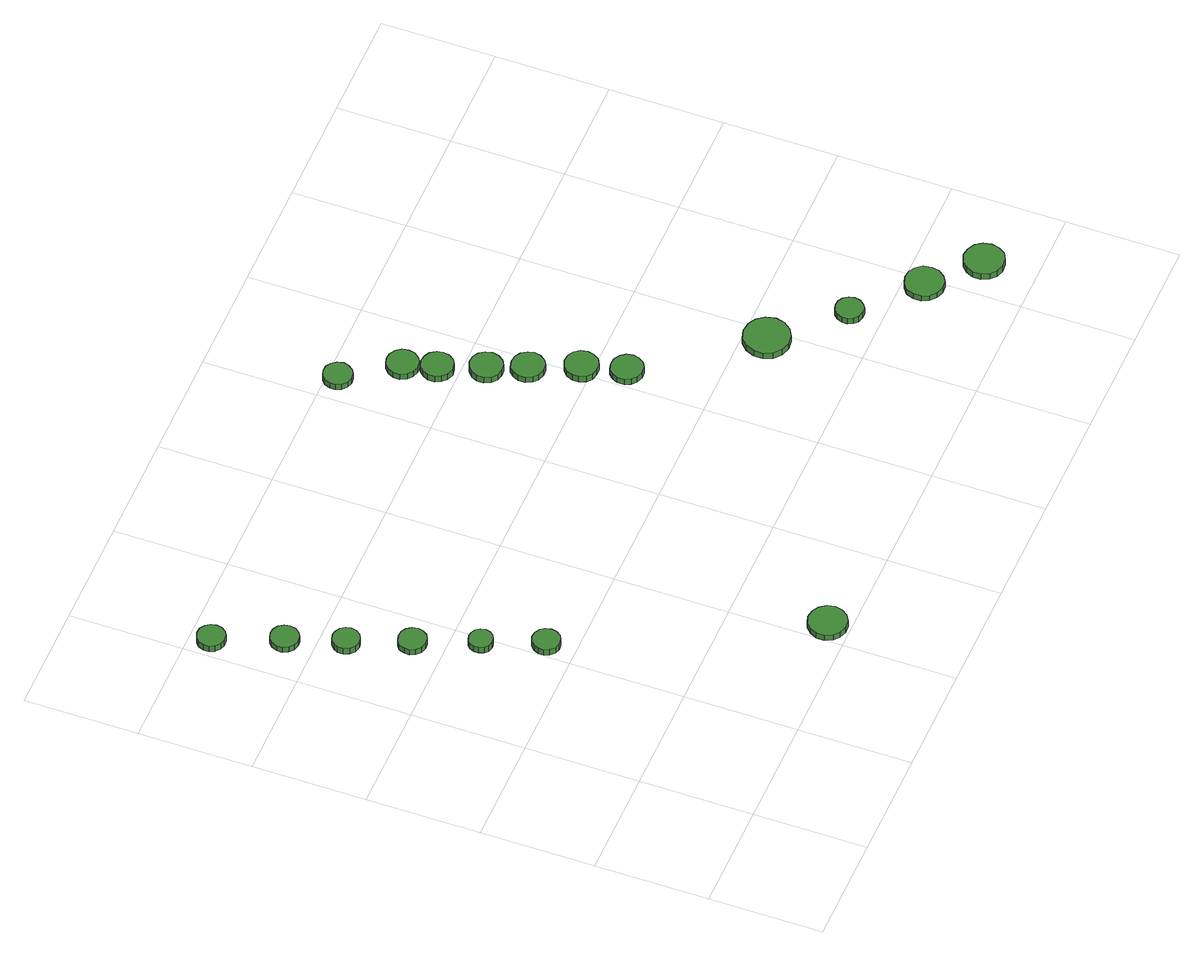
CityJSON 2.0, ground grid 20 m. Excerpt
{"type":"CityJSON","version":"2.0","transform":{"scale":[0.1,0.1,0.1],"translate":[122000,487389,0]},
"CityObjects":{
"tree1":{"type":"SolitaryVegetationObject","attributes":{"function":"something"},"geometry":[{"type":"MultiSurface","lod":"1","boundaries":[[[0,1,2,3,4,5,6,7,8,9,10,11,12,13,14]],[[15,16,17,18,19,20,21,22,23,24,25,26,27,28,29]],[[0,29,28,1]],[[1,28,27,2]],[[2,27,26,3]],[[3,26,25,4]],[[4,25,24,5]],[[5,24,23,6]],[[6,23,22,7]],[[7,22,21,8]],[[8,21,20,9]],[[9,20,19,10]],[[10,19,18,11]],[[11,18,17,12]],[[12,17,16,13]],[[13,16,15,14]],[[14,15,29,0]]]}]},
"tree2":{"type":"SolitaryVegetationObject","attributes":{"function":"something"},"geometry":[{"type":"MultiSurface","lod":"1","boundaries":[[[30,31,32,33,34,35,36,37,38,39,40,41,42,43,44]],[[45,46,47,48,49,50,51,52,53,54,55,56,57,58,59]],[[30,59,58,31]],[[31,58,57,32]],[[32,57,56,33]],[[33,56,55,34]],[[34,55,54,35]],[[35,54,53,36]],[[36,53,52,37]],[[37,52,51,38]],[[38,51,50,39]],[[39,50,49,40]],[[40,49,48,41]],[[41,48,47,42]],[[42,47,46,43]],[[43,46,45,44]],[[44,45,59,30]]]}]},
"tree3":{"type":"SolitaryVegetationObject","attributes":{"function":"something"},"geometry":[{"type":"MultiSurface","lod":"1","boundaries":[[[60,61,62,63,64,65,66,67,68,69,70,71,72,73,74]],[[75,76,77,78,79,80,81,82,83,84,85,86,87,88,89]],[[60,89,88,61]],[[61,88,87,62]],[[62,87,86,63]],[[63,86,85,64]],[[64,85,84,65]],[[65,84,83,66]],[[66,83,82,67]],[[67,82,81,68]],[[68,81,80,69]],[[69,80,79,70]],[[70,79,78,71]],[[71,78,77,72]],[[72,77,76,73]],[[73,76,75,74]],[[74,75,89,60]]]}]},
"tree4":{"type":"SolitaryVegetationObject","attributes":{"function":"something"},"geometry":[{"type":"MultiSurface","lod":"1","boundaries":[[[90,91,92,93,94,95,96,97,98,99,100,101,102,103,104]],[[105,106,107,108,109,110,111,112,113,114,115,116,117,118,119]],[[90,119,118,91]],[[91,118,117,92]],[[92,117,116,93]],[[93,116,115,94]],[[94,115,114,95]],[[95,114,113,96]],[[96,113,112,97]],[[97,112,111,98]],[[98,111,110,99]],[[99,110,109,100]],[[100,109,108,101]],[[101,108,107,102]],[[102,107,106,103]],[[103,106,105,104]],[[104,105,119,90]]]}]},
"tree5":{"type":"SolitaryVegetationObject","attributes":{"function":"something"},"geometry":[{"type":"MultiSurface","lod":"1","boundaries":[[[120,121,122,123,124,125,126,127,128,129,130,131,132,133,134]],[[135,136,137,138,139,140,141,142,143,144,145,146,147,148,149]],[[120,149,148,121]],[[121,148,147,122]],[[122,147,146,123]],[[123,146,145,124]],[[124,145,144,125]],[[125,144,143,126]],[[126,143,142,127]],[[127,142,141,128]],[[128,141,140,129]],[[129,140,139,130]],[[130,139,138,131]],[[131,138,137,132]],[[132,137,136,133]],[[133,136,135,134]],[[134,135,149,120]]]}]},
"tree6":{"type":"SolitaryVegetationObject","attributes":{"function":"something"},"geometry":[{"type":"MultiSurface","lod":"1","boundaries":[[[150,151,152,153,154,155,156,157,158,159,160,161,162,163,164]],[[165,166,167,168,169,170,171,172,173,174,175,176,177,178,179]],[[150,179,178,151]],[[151,178,177,152]],[[152,177,176,153]],[[153,176,175,154]],[[154,175,174,155]],[[155,174,173,156]],[[156,173,172,157]],[[157,172,171,158]],[[158,171,170,159]],[[159,170,169,160]],[[160,169,168,161]],[[161,168,167,162]],[[162,167,166,163]],[[163,166,165,164]],[[164,165,179,150]]]}]},
"tree7":{"type":"SolitaryVegetationObject","attributes":{"function":"something"},"geometry":[{"type":"MultiSurface","lod":"1","boundaries":[[[180,181,182,183,184,185,186,187,188,189,190,191,192,193,194]],[[195,196,197,198,199,200,201,202,203,204,205,206,207,208,209]],[[180,209,208,181]],[[181,208,207,182]],[[182,207,206,183]],[[183,206,205,184]],[[184,205,204,185]],[[185,204,203,186]],[[186,203,202,187]],[[187,202,201,188]],[[188,201,200,189]],[[189,200,199,190]],[[190,199,198,191]],[[191,198,197,192]],[[192,197,196,193]],[[193,196,195,194]],[[194,195,209,180]]]}]},
"tree8":{"type":"SolitaryVegetationObject","attributes":{"function":"something"},"geometry":[{"type":"MultiSurface","lod":"1","boundaries":[[[210,211,212,213,214,215,216,217,218,219,220,221,222,223,224]],[[225,226,227,228,229,230,231,232,233,234,235,236,237,238,239]],[[210,239,238,211]],[[211,238,237,212]],[[212,237,236,213]],[[213,236,235,214]],[[214,235,234,215]],[[215,234,233,216]],[[216,233,232,217]],[[217,232,231,218]],[[218,231,230,219]],[[219,230,229,220]],[[220,229,228,221]],[[221,228,227,222]],[[222,227,226,223]],[[223,226,225,224]],[[224,225,239,210]]]}]},
"tree9":{"type":"SolitaryVegetationObject","attributes":{"function":"something"},"geometry":[{"type":"MultiSurface","lod":"1","boundaries":[[[240,241,242,243,244,245,246,247,248,249,250,251,252,253,254]],[[255,256,257,258,259,260,261,262,263,264,265,266,267,268,269]],[[240,269,268,241]],[[241,268,267,242]],[[242,267,266,243]],[[243,266,265,244]],[[244,265,264,245]],[[245,264,263,246]],[[246,263,262,247]],[[247,262,261,248]],[[248,261,260,249]],[[249,260,259,250]],[[250,259,258,251]],[[251,258,257,252]],[[252,257,256,253]],[[253,256,255,254]],[[254,255,269,240]]]}]},
"tree10":{"type":"SolitaryVegetationObject","attributes":{"function":"something"},"geometry":[{"type":"MultiSurface","lod":"1","boundaries":[[[270,271,272,273,274,275,276,277,278,279,280,281,282,283,284]],[[285,286,287,288,289,290,291,292,293,294,295,296,297,298,299]],[[270,299,298,271]],[[271,298,297,272]],[[272,297,296,273]],[[273,296,295,274]],[[274,295,294,275]],[[275,294,293,276]],[[276,293,292,277]],[[277,292,291,278]],[[278,291,290,279]],[[279,290,289,280]],[[280,289,288,281]],[[281,288,287,282]],[[282,287,286,283]],[[283,286,285,284]],[[284,285,299,270]]]}]},
"tree11":{"type":"SolitaryVegetationObject","attributes":{"function":"something"},"geometry":[{"type":"MultiSurface","lod":"1","boundaries":[[[300,301,302,303,304,305,306,307,308,309,310,311,312,313,314]],[[315,316,317,318,319,320,321,322,323,324,325,326,327,328,329]],[[300,329,328,301]],[[301,328,327,302]],[[302,327,326,303]],[[303,326,325,304]],[[304,325,324,305]],[[305,324,323,306]],[[306,323,322,307]],[[307,322,321,308]],[[308,321,320,309]],[[309,320,319,310]],[[310,319,318,311]],[[311,318,317,312]],[[312,317,316,313]],[[313,316,315,314]],[[314,315,329,300]]]}]},
"tree12":{"type":"SolitaryVegetationObject","attributes":{"function":"something"},"geometry":[{"type":"MultiSurface","lod":"1","boundaries":[[[330,331,332,333,334,335,336,337,338,339,340,341,342,343,344]],[[345,346,347,348,349,350,351,352,353,354,355,356,357,358,359]],[[330,359,358,331]],[[331,358,357,332]],[[332,357,356,333]],[[333,356,355,334]],[[334,355,354,335]],[[335,354,353,336]],[[336,353,352,337]],[[337,352,351,338]],[[338,351,350,339]],[[339,350,349,340]],[[340,349,348,341]],[[341,348,347,342]],[[342,347,346,343]],[[343,346,345,344]],[[344,345,359,330]]]}]},
"tree13":{"type":"SolitaryVegetationObject","attributes":{"function":"something"},"geometry":[{"type":"MultiSurface","lod":"1","boundaries":[[[360,361,362,363,364,365,366,367,368,369,370,371,372,373,374]],[[375,376,377,378,379,380,381,382,383,384,385,386,387,388,389]],[[360,389,388,361]],[[361,388,387,362]],[[362,387,386,363]],[[363,386,385,364]],[[364,385,384,365]],[[365,384,383,366]],[[366,383,382,367]],[[367,382,381,368]],[[368,381,380,369]],[[369,380,379,370]],[[370,379,378,371]],[[371,378,377,372]],[[372,377,376,373]],[[373,376,375,374]],[[374,375,389,360]]]}]},
"tree14":{"type":"SolitaryVegetationObject","attributes":{"function":"something"},"geometry":[{"type":"MultiSurface","lod":"1","boundaries":[[[390,391,392,393,394,395,396,397,398,399,400,401,402,403,404]],[[405,406,407,408,409,410,411,412,413,414,415,416,417,418,419]],[[390,419,418,391]],[[391,418,417,392]],[[392,417,416,393]],[[393,416,415,394]],[[394,415,414,395]],[[395,414,413,396]],[[396,413,412,397]],[[397,412,411,398]],[[398,411,410,399]],[[399,410,409,400]],[[400,409,408,401]],[[401,408,407,402]],[[402,407,406,403]],[[403,406,405,404]],[[404,405,419,390]]]}]},
"tree15":{"type":"SolitaryVegetationObject","attributes":{"function":"something"},"geometry":[{"type":"MultiSurface","lod":"1","boundaries":[[[420,421,422,423,424,425,426,427,428,429,430,431,432,433,434]],[[435,436,437,438,439,440,441,442,443,444,445,446,447,448,449]],[[420,449,448,421]],[[421,448,447,422]],[[422,447,446,423]],[[423,446,445,424]],[[424,445,444,425]],[[425,444,443,426]],[[426,443,442,427]],[[427,442,441,428]],[[428,441,440,429]],[[429,440,439,430]],[[430,439,438,431]],[[431,438,437,432]],[[432,437,436,433]],[[433,436,435,434]],[[434,435,449,420]]]}]},
"tree16":{"type":"SolitaryVegetationObject","attributes":{"function":"something"},"geometry":[{"type":"MultiSurface","lod":"1","boundaries":[[[450,451,452,453,454,455,456,457,458,459,460,461,462,463,464]],[[465,466,467,468,469,470,471,472,473,474,475,476,477,478,479]],[[450,479,478,451]],[[451,478,477,452]],[[452,477,476,453]],[[453,476,475,454]],[[454,475,474,455]],[[455,474,473,456]],[[456,473,472,457]],[[457,472,471,458]],[[458,471,470,459]],[[459,470,469,460]],[[460,469,468,461]],[[461,468,467,462]],[[462,467,466,463]],[[463,466,465,464]],[[464,465,479,450]]]}]},
"tree17":{"type":"SolitaryVegetationObject","attributes":{"function":"something"},"geometry":[{"type":"MultiSurface","lod":"1","boundaries":[[[480,481,482,483,484,485,486,487,488,489,490,491,492,493,494]],[[495,496,497,498,499,500,501,502,503,504,505,506,507,508,509]],[[480,509,508,481]],[[481,508,507,482]],[[482,507,506,483]],[[483,506,505,484]],[[484,505,504,485]],[[485,504,503,486]],[[486,503,502,487]],[[487,502,501,488]],[[488,501,500,489]],[[489,500,499,490]],[[490,499,498,491]],[[491,498,497,492]],[[492,497,496,493]],[[493,496,495,494]],[[494,495,509,480]]]}]},
"tree18":{"type":"SolitaryVegetationObject","attributes":{"function":"something"},"geometry":[{"type":"MultiSurface","lod":"1","boundaries":[[[510,511,512,513,514,515,516,517,518,519,520,521,522,523,524]],[[525,526,527,528,529,530,531,532,533,534,535,536,537,538,539]],[[510,539,538,511]],[[511,538,537,512]],[[512,537,536,513]],[[513,536,535,514]],[[514,535,534,515]],[[515,534,533,516]],[[516,533,532,517]],[[517,532,531,518]],[[518,531,530,519]],[[519,530,529,520]],[[520,529,528,521]],[[521,528,527,522]],[[522,527,526,523]],[[523,526,525,524]],[[524,525,539,510]]]}]}
},
"vertices":[
[57,963,15],[55,973,15],[49,981,15],[41,986,15],[30,987,15],[21,984,15],[13,977,15],[9,968,15],[9,958,15],[13,949,15],[21,942,15],[30,939,15],[41,940,15],[49,945,15],[55,953,15],[55,953,2],[49,945,2],[41,940,2],[30,939,2],[21,942,2],[13,949,2],[9,958,2],[9,968,2],[13,977,2],[21,984,2],[30,987,2],[41,986,2],[49,981,2],[55,973,2],[57,963,2],
[101,851,13],[99,861,13],[93,870,13],[84,875,13],[74,876,13],[64,873,13],[57,866,13],[52,856,13],[52,846,13],[57,837,13],[64,830,13],[74,827,13],[84,828,13],[93,833,13],[99,841,13],[99,841,1],[93,833,1],[84,828,1],[74,827,1],[64,830,1],[57,837,1],[52,846,1],[52,856,1],[57,866,1],[64,873,1],[74,876,1],[84,875,1],[93,870,1],[99,861,1],[101,851,1],
[133,757,13],[131,766,13],[125,774,13],[116,779,13],[107,780,13],[97,777,13],[90,770,13],[86,762,13],[86,752,13],[90,743,13],[97,736,13],[107,733,13],[116,734,13],[125,739,13],[131,747,13],[131,747,0],[125,739,0],[116,734,0],[107,733,0],[97,736,0],[90,743,0],[86,752,0],[86,762,0],[90,770,0],[97,777,0],[107,780,0],[116,779,0],[125,774,0],[131,766,0],[133,757,0],
[172,655,13],[170,665,13],[164,673,13],[155,678,13],[145,679,13],[135,676,13],[127,670,13],[123,660,13],[123,650,13],[127,641,13],[135,634,13],[145,631,13],[155,632,13],[164,637,13],[170,645,13],[170,645,1],[164,637,1],[155,632,1],[145,631,1],[135,634,1],[127,641,1],[123,650,1],[123,660,1],[127,670,1],[135,676,1],[145,679,1],[155,678,1],[164,673,1],[170,665,1],[172,655,1],
[210,551,13],[208,560,13],[203,567,13],[195,571,13],[187,572,13],[178,569,13],[172,564,13],[169,556,13],[169,547,13],[172,539,13],[178,533,13],[187,531,13],[195,532,13],[203,536,13],[208,543,13],[208,543,0],[203,536,0],[195,532,0],[187,531,0],[178,533,0],[172,539,0],[169,547,0],[169,556,0],[172,564,0],[178,569,0],[187,572,0],[195,571,0],[203,567,0],[208,560,0],[210,551,0],
[249,451,14],[247,461,14],[241,469,14],[232,474,14],[222,475,14],[213,472,14],[206,465,14],[202,456,14],[202,446,14],[206,437,14],[213,430,14],[222,427,14],[232,428,14],[241,433,14],[247,441,14],[247,441,1],[241,433,1],[232,428,1],[222,427,1],[213,430,1],[206,437,1],[202,446,1],[202,456,1],[206,465,1],[213,472,1],[222,475,1],[232,474,1],[241,469,1],[247,461,1],[249,451,1],
[461,37,18],[458,50,18],[450,61,18],[438,68,18],[424,70,18],[411,66,18],[401,56,18],[395,44,18],[395,30,18],[401,17,18],[411,8,18],[424,4,18],[438,5,18],[450,12,18],[458,23,18],[458,23,6],[450,12,6],[438,5,6],[424,4,6],[411,8,6],[401,17,6],[395,30,6],[395,44,6],[401,56,6],[411,66,6],[424,70,6],[438,68,6],[450,61,6],[458,50,6],[461,37,6],
[669,980,17],[666,990,17],[660,999,17],[651,1004,17],[641,1005,17],[631,1002,17],[623,995,17],[619,985,17],[619,975,17],[623,965,17],[631,958,17],[641,955,17],[651,956,17],[660,961,17],[666,970,17],[666,970,5],[660,961,5],[651,956,5],[641,955,5],[631,958,5],[623,965,5],[619,975,5],[619,985,5],[623,995,5],[631,1002,5],[641,1005,5],[651,1004,5],[660,999,5],[666,990,5],[669,980,5],
[751,837,15],[749,848,15],[742,858,15],[732,863,15],[720,865,15],[709,861,15],[701,853,15],[696,843,15],[696,831,15],[701,821,15],[709,813,15],[720,809,15],[732,811,15],[742,816,15],[749,826,15],[749,826,2],[742,816,2],[732,811,2],[720,809,2],[709,813,2],[701,821,2],[696,831,2],[696,843,2],[701,853,2],[709,861,2],[720,865,2],[732,863,2],[742,858,2],[749,848,2],[751,837,2],
[735,892,15],[733,903,15],[726,912,15],[716,918,15],[704,919,15],[694,916,15],[685,908,15],[680,897,15],[680,886,15],[685,875,15],[694,868,15],[704,864,15],[716,865,15],[726,871,15],[733,880,15],[733,880,3],[726,871,3],[716,865,3],[704,864,3],[694,868,3],[685,875,3],[680,886,3],[680,897,3],[685,908,3],[694,916,3],[704,919,3],[716,918,3],[726,912,3],[733,903,3],[735,892,3],
[781,762,14],[778,774,14],[771,784,14],[761,790,14],[749,791,14],[738,787,14],[729,779,14],[724,768,14],[724,756,14],[729,745,14],[738,737,14],[749,734,14],[761,735,14],[771,741,14],[778,751,14],[778,751,1],[771,741,1],[761,735,1],[749,734,1],[738,737,1],[729,745,1],[724,756,1],[724,768,1],[729,779,1],[738,787,1],[749,791,1],[761,790,1],[771,784,1],[778,774,1],[781,762,1],
[806,699,14],[803,710,14],[796,720,14],[786,726,14],[774,727,14],[762,724,14],[754,716,14],[749,705,14],[749,693,14],[754,682,14],[762,674,14],[774,670,14],[786,671,14],[796,677,14],[803,687,14],[803,687,2],[796,677,2],[786,671,2],[774,670,2],[762,674,2],[754,682,2],[749,693,2],[749,705,2],[754,716,2],[762,724,2],[774,727,2],[786,726,2],[796,720,2],[803,710,2],[806,699,2],
[854,545,20],[852,556,20],[845,565,20],[835,571,20],[823,572,20],[812,569,20],[804,561,20],[799,551,20],[799,539,20],[804,529,20],[812,521,20],[823,517,20],[835,518,20],[845,524,20],[852,534,20],[852,534,7],[845,524,7],[835,518,7],[823,517,7],[812,521,7],[804,529,7],[799,539,7],[799,551,7],[804,561,7],[812,569,7],[823,572,7],[835,571,7],[845,565,7],[852,556,7],[854,545,7],
[837,617,17],[835,629,17],[828,639,17],[817,645,17],[805,646,17],[794,642,17],[785,634,17],[780,623,17],[780,611,17],[785,600,17],[794,592,17],[805,589,17],[817,590,17],[828,596,17],[835,606,17],[835,606,4],[828,596,4],[817,590,4],[805,589,4],[794,592,4],[785,600,4],[780,611,4],[780,623,4],[785,634,4],[794,642,4],[805,646,4],[817,645,4],[828,639,4],[835,629,4],[837,617,4],
[1014,357,21],[1010,373,21],[1000,387,21],[986,395,21],[969,397,21],[953,392,21],[941,381,21],[934,365,21],[934,349,21],[941,333,21],[953,322,21],[969,317,21],[986,319,21],[1000,327,21],[1010,341,21],[1010,341,8],[1000,327,8],[986,319,8],[969,317,8],[953,322,8],[941,333,8],[934,349,8],[934,365,8],[941,381,8],[953,392,8],[969,397,8],[986,395,8],[1000,387,8],[1010,373,8],[1014,357,8],
[1107,255,16],[1105,265,16],[1099,273,16],[1091,278,16],[1081,279,16],[1071,276,16],[1064,269,16],[1060,260,16],[1060,250,16],[1064,241,16],[1071,234,16],[1081,231,16],[1091,232,16],[1099,237,16],[1105,245,16],[1105,245,3],[1099,237,3],[1091,232,3],[1081,231,3],[1071,234,3],[1064,241,3],[1060,250,3],[1060,260,3],[1064,269,3],[1071,276,3],[1081,279,3],[1091,278,3],[1099,273,3],[1105,265,3],[1107,255,3],
[1216,163,15],[1214,177,15],[1205,188,15],[1194,195,15],[1180,196,15],[1167,192,15],[1156,183,15],[1151,170,15],[1151,156,15],[1156,144,15],[1167,134,15],[1180,130,15],[1194,131,15],[1205,138,15],[1214,150,15],[1214,150,3],[1205,138,3],[1194,131,3],[1180,130,3],[1167,134,3],[1156,144,3],[1151,156,3],[1151,170,3],[1156,183,3],[1167,192,3],[1180,196,3],[1194,195,3],[1205,188,3],[1214,177,3],[1216,163,3],
[1299,90,15],[1296,104,15],[1288,116,15],[1275,123,15],[1261,125,15],[1247,120,15],[1237,110,15],[1231,97,15],[1231,83,15],[1237,70,15],[1247,60,15],[1261,56,15],[1275,57,15],[1288,64,15],[1296,76,15],[1296,76,2],[1288,64,2],[1275,57,2],[1261,56,2],[1247,60,2],[1237,70,2],[1231,83,2],[1231,97,2],[1237,110,2],[1247,120,2],[1261,125,2],[1275,123,2],[1288,116,2],[1296,104,2],[1299,90,2]
]}
